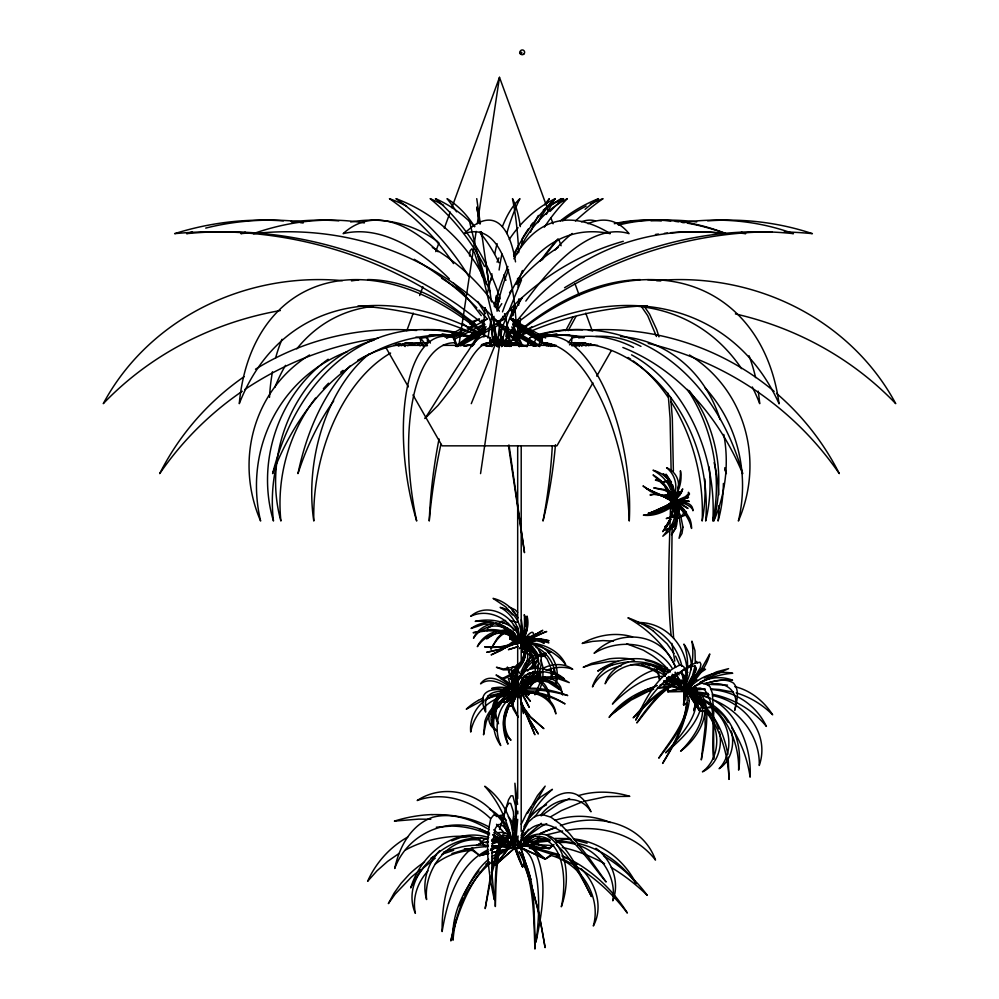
<?xml version="1.0" encoding="UTF-8"?>
<svg xmlns="http://www.w3.org/2000/svg" width="999" height="999" viewBox="0 0 999 999"><rect width="100%" height="100%" fill="white"/><g stroke="black" fill="none" stroke-linecap="round" stroke-linejoin="round"><path stroke-width="1.5" d="M684.228 691.433L683.616 704.869L687.1 702.647C686.375 724.7 674.063 745.092 662.599 763.436C673.351 744.992 684.39 725.237 686.438 703.658L683.616 704.869L684.228 691.433L694.742 676.048M517.769 813.823L517.782 811.088M508.928 633.453L508.953 630.544C499.138 617.782 478.933 624.837 473.489 638.236C480.606 626.922 498.002 621.066 508.541 631.193L508.791 633.678M514.597 682.13L515.584 673.826L517.844 668.531M534.777 667.245L533.716 658.965L531.518 655.269M553.946 667.644L553.871 671.428L550.924 678.671M540.596 672.714L539.66 683.678L534.915 694.78L539.635 690.009L542.844 680.232M685.539 511.675L689.884 519.08A26.461 25.799 13.2 0 1 691.558 528.434C689.372 518.381 682.829 509.59 674.325 503.933L674.337 503.209L677.247 504.67L684.103 510.052M670.679 498.264C669.867 544.005 666.533 589.972 671.128 635.614M672.165 525.299L671.178 600.861L673.651 638.386M697.027 692.844L697.09 690.309M491.321 872.489C495.005 860.127 496.078 845.941 504.283 835.564L506.456 835.951L507.679 843.93L515.921 835.988L515.484 805.881L512.874 795.853L510.926 795.816L508.578 799.687L499.512 829.432L506.98 806.031L508.991 803.221L510.726 803.458L513.374 811.75L515.147 837.299L507.679 843.93L506.293 837.736L504.083 838.611L499.812 846.328M524.812 643.393L524.837 642.594C547.664 643.169 543.618 673.563 531.381 685.052C540.372 672.639 543.718 647.302 524.313 643.256L521.853 651.573L524.063 652.797C524.3 658.978 519.68 664.098 514.473 666.808M517.694 819.292L515.584 844.867L507.679 843.93L515.184 844.754L516.52 812.287L514.897 783.228L517.594 804.445M492.095 846.453L491.795 871.902L494.318 899.624C488.548 873.251 484.465 845.229 490.784 818.606L493.818 814.872L497.752 816.171L502.497 821.815L513.798 841.87L504.745 827.522L500.974 824.387L497.777 824.662L495.217 828.633L492.095 846.453A121.728 117.907 -34.6 0 1 497.964 846.565A99.9 96.766 -34.6 0 0 492.057 845.703M525.274 626.473L524.238 614.66C528.671 622.702 528.146 633.416 522.102 640.521M520.954 637.824C521.728 628.383 518.219 618.393 510.801 612.287A42.682 31.956 -61.9 0 0 500.137 607.38C511.438 613.286 518.643 625.449 519.805 637.986M672.964 497.44L673.001 492.569M551.111 676.136L551.248 673.326M553.97 844.505L549.325 848.551L517.295 845.216L518.081 835.976M672.814 496.553L673.001 492.969M681.73 681.493L686.238 682.492C692.057 652.459 669.055 621.803 637.649 622.514C659.427 626.997 677.135 644.58 681.905 666.283M672.14 514.073L672.302 511.6M521.016 637.325L521.103 630.094M687.312 688.798L687.412 687.399L683.616 704.869L686.912 689.135L692.245 685.351M521.366 637.587L521.241 628.284M516.62 679.283L517.195 673.963A38.437 35.489 -39.6 0 1 517.707 671.303M489.885 342.757L490.284 337.937A135.477 32.68 -81.7 0 0 468.119 351.173C452.609 372.927 439.66 396.266 424.925 418.519L438.024 405.419A2189.071 527.971 -81.7 0 0 455.032 383.641L468.481 362.787A149.7 36.101 -81.7 0 1 489.885 342.757L490.684 345.617M691.146 669.717C692.082 660.651 689.173 651.46 683.94 644.093C687.986 655.094 688.711 667.307 685.801 678.671M515.122 844.842L515.409 841.82M542.957 678.933L542.857 666.845L540.996 660.114M569.48 344.855L571.528 342.757L571.99 337.937A135.477 107.954 76.5 0 1 633.516 347.377M510.214 635.389L509.852 638.973L519.43 642.607L524.325 630.681L524.587 618.506C528.608 626.535 525.674 636.351 519.942 642.757L509.852 638.973L510.214 635.389C505.906 630.769 498.863 630.544 493.206 632.442A21.104 15.385 -40.6 0 0 477.335 646.653A23.327 17.008 -40.6 0 1 509.815 636.026M469.53 256.006L470.067 250.824L471.803 248.838L474.45 252.66L482.28 276.673M526.798 624.225L527.022 616.083C529.47 624.412 526.835 633.528 521.878 640.421M695.329 663.373L694.954 650.574L691.932 641.133C694.467 656.867 691.558 673.326 684.327 687.487M702.334 700.586C699.824 722.689 681.593 739.11 665.596 752.809C675.449 742.057 713.461 701.822 685.764 692.12L692.532 691.783L696.39 692.757M521.865 636.625L521.865 629.532M668.119 687.911L667.707 691.558L683.328 691.433L687.624 685.476M684.939 687.524L686.625 686.763M496.578 862.012L499.325 843.631L503.296 833.853L505.681 833.004L508.279 834.889L511.038 839.235L508.528 836.3L506.168 835.576M671.927 503.771L672.127 502.31L672.439 505.556M674.45 501.461L685.326 496.765L688.348 493.968L688.436 492.27L689.497 493.981C686.812 499.213 679.532 499.762 674.45 501.461L671.353 493.931L672.339 492.045C672.752 487.275 668.381 479.17 662.849 482.629C668.181 476.96 674.175 486.588 672.627 491.858L671.353 493.931L672.389 500.736L676.585 497.027A24.313 16.646 -60.3 0 0 679.919 493.231M480.556 473.613L501.823 329.633M677.01 515.896L676.985 508.079L675.037 504.32L673.688 502.909L672.077 502.922L673.064 510.851C678.121 513.161 677.522 520.729 674.924 524.912A13.087 12.025 47.6 0 1 663.673 529.745A14.461 13.287 47.6 0 0 674.949 512.287M458.891 345.342L476.161 231.356M477.322 223.664L499.5 77.335L548.251 210.602M671.902 505.631L672.364 502.622M671.827 506.181L672.439 502.235L674.737 501.973M672.439 502.235L674.45 502.897M674.337 503.209L673.064 510.851L675.411 512.275M514.373 818.98L513.773 830.107M521.728 637.762L522.677 628.995L521.341 619.742M523.763 641.283L521.49 642.382L521.253 643.718L523.763 641.283L530.432 637.837A39.211 2.148 -33.2 0 1 542.744 630.319A24.638 1.349 -33.2 0 0 530.881 637.412L521.49 642.345L522.215 642.931L524.175 641.945M673.826 497.927L674.175 490.521L672.752 485.039M686.35 693.806C684.253 697.177 689.66 692.357 687.237 691.495L689.035 689.797M505.207 717.632L509.003 704.819L513.474 697.739C501.348 709.602 500.874 729.52 507.967 744.143L505.631 735.751L504.67 726.773M548.026 836.325C569.655 850.649 569.343 884.402 561.313 906.78C566.146 886.45 566.208 841.358 538.773 838.124L534.665 844.505L517.382 845.254L518.094 841.545M695.841 701.635L693.793 710.739L695.903 702.996M527.722 345.617L529.645 337.937A135.477 35.165 -81.6 0 1 542.007 338.761M672.015 513.748L672.814 505.669L673.064 511.088L671.865 516.695M695.067 665.946L692.382 675.948L684.777 689.073M490.384 876.847L485.177 908.615L491.845 873.438L499.188 847.751M524.9 629.358L522.327 637.462M509.777 693.656L514.847 693.006L511.85 705.581L509.265 706.168C503.608 716.483 502.897 730.956 510.988 740.209C500.836 732.13 502.085 715.684 508.878 705.806L511.85 705.581L516.92 694.48L513.861 692.02M533.591 671.378L531.73 677.459M675.287 507.055L673.688 502.909L681.942 504.982L688.011 508.466L680.669 503.209L672.052 502.522L673.064 510.851L674.325 503.933M537.1 661.026L535.302 665.159M455.294 919.642L450.849 940.933L453.558 930.007M495.404 700.361C493.081 708.116 494.318 716.845 498.501 723.751C494.667 714.635 492.869 697.964 504.857 694.48L507.954 696.128C528.159 694.605 502.335 677.347 496.041 675.024L506.868 682.991L515.909 692.969M517.295 845.216L518.868 845.366L519.767 841.707M519.268 841.533L518.194 845.191L534.665 844.505L539.223 836.35M523.076 837.162L519.18 848.064L517.844 846.016L545.204 859.115L551.436 855.544C580.394 863.511 601.835 896.378 593.331 925.986C603.646 907.092 595.904 883.091 581.218 868.805M695.991 668.431L693.955 674.3L688.436 684.303M453.971 928.658C461.176 904.457 471.316 879.982 489.423 861.85M526.923 346.753L529.645 337.937M521.553 835.576C527.385 817.744 538.361 801.697 552.422 789.322L540.659 797.002L533.578 803.995M500.674 340.921L521.665 346.166M683.753 685.489L684.864 682.105M521.003 838.011L523.351 830.881L528.533 821.877L534.989 816.208L542.544 814.572L550.973 817.232L560.064 823.888L569.542 833.653L588.636 857.354L606.131 881.967C587.225 860.564 546.94 792.432 519.592 842.294M524.837 642.594L521.853 651.573L524.737 652.722C526.136 659.427 520.991 665.471 515.334 668.331M521.216 835.414L532.255 808.541L545.167 786.138L537.524 795.566L527.484 813.436M514.298 840.072L515.084 849.138L522.589 866.882L523.813 863.223L527.959 873.026M532.03 668.718L533.041 662.774L532.38 658.99M673.688 502.909L671.703 508.691L673.526 503.608M676.935 495.829L677.409 493.344C679.495 496.853 674.962 500.524 672.002 501.123M406.818 330.694L413.249 313.124M419.68 295.542L422.889 286.763M435.751 251.611L438.961 242.819M444.318 228.184L450.212 212.075M451.823 207.68L499.5 77.335M498.002 324.188L498.951 321.616L492.557 319.006A282.817 221.254 67.8 0 1 494.018 316.383M502.497 311.888L505.032 304.945A406.056 173.014 74.9 0 1 610.252 233.654A282.817 120.504 74.9 0 0 513.886 258.803M533.029 346.166L536.088 337.937M521.228 841.17L519.143 846.752L545.204 859.115L551.923 853.995L559.552 855.594M504.358 699.937L508.953 696.241L514.435 694.105L514.847 693.006M538.274 346.166L541.47 337.937A135.477 58.804 81 0 1 603.646 386.963A135.477 58.804 81 0 1 629.27 521.016A149.7 64.972 81 0 0 541.62 342.757L541.47 337.937M494.48 715.521L491.146 724.774C493.931 713.711 497.465 700.886 507.779 694.53M521.028 671.803L524.937 663.673L528.046 659.877M459.665 905.768L462.799 897.726M471.278 403.658L521.503 279.97M682.854 687.649L681.93 689.897L663.836 681.817L683.104 690.321L685.938 686.138M521.216 824.237L526.735 813.049L530.781 807.217M533.878 345.617L535.089 342.757M674.575 496.59L672.09 501.985L674.587 506.006L676.723 506.443C680.819 512.587 671.153 517.332 666.246 518.543C671.378 517.519 678.845 514.91 679.07 508.753L677.172 506.331L674.587 506.006L672.202 502.21L673.863 501.873A18.894 6.818 -7.1 0 1 679.045 501.111M670.341 518.643L666.745 525.486L664.785 526.673L666.808 526.373L670.779 519.168M519.305 685.376C525.399 665.509 550.649 670.529 564.298 678.883C549.787 666.146 516.808 660.289 517.532 688.536L518.219 688.036M673.264 525.561L671.89 528.671L672.976 526.498M672.24 502.197L673.314 499.213L675.599 497.514L674.837 496.191L670.217 495.167L660.851 495.654L668.581 494.78L674.874 495.329L676.435 497.352L673.676 500.237L676.673 497.052L676.398 495.804L672.689 495.417L666.033 496.753L672.015 495.829L675.399 496.316L675.511 498.239L673.314 499.213L674.487 501.198M520.791 683.104L524.75 675.274M522.652 673.076L524.175 669.73M512.712 689.26L517.17 693.88L511.85 705.581L514.435 694.105M670.179 519.08L662.762 531.668L666.795 526.723L670.816 519.43M565.696 330.657L572.852 317.232M568.181 330.694L575.973 316.471M521.89 661.95L524.637 651.66L523.189 645.529C528.783 654.058 522.839 664.884 516.458 671.191A23.052 15.884 -48.6 0 1 505.119 678.209L501.273 679.045L512.3 673.538L521.266 663.261M516.895 694.455L513.698 690.696M463.923 895.129C469.967 881.93 477.322 868.693 488.648 859.302M696.503 674.35L693.269 680.182M532.817 678.271C537.512 669.318 535.489 657.817 529.183 650.149M658.528 672.115L659.652 679.957L657.941 673.314L658.528 672.115L654.308 668.806M495.891 699.4L498.888 695.341L501.448 694.13L504.458 693.843L507.954 696.128L516.296 692.794M503.334 838.486C495.242 860.002 496.241 883.853 495.329 906.53L495.092 895.504A56.231 8.816 -89 0 1 496.628 862.212M675.636 495.966L676.585 494.105A27.323 17.095 -64.5 0 0 680.419 470.741A39.223 24.55 -64.5 0 1 677.846 488.012M671.653 524.762C675.386 518.331 675.973 510.189 672.777 503.421L676.123 509.303L677.11 516.133M539.585 346.69L541.62 342.757M506.118 689.11L508.154 687.712M524.812 645.391L521.715 650.087M680.918 491.833A24.313 16.646 -60.3 0 0 682.704 488.886A15.272 10.465 -60.3 0 1 677.047 497.852L672.464 501.073L671.353 493.931L673.738 499.475L675.162 496.903M513.636 816.133C510.239 833.104 514.697 851.697 522.589 866.882L523.976 864.635C534.44 891.245 540.596 919.455 545.092 947.639L538.948 912.749L528.459 874.362M592.919 382.867L556.93 445.841L442.07 445.841L412.974 394.917M596.753 376.161L611.301 350.699M523.951 826.56L525.486 823.9M525.786 644.655L522.04 649.899M668.056 687.674L651.136 700.424L633.179 717.806C645.716 703.408 660.214 688.948 678.159 681.793L680.469 682.429L678.471 687.412L688.636 685.426L695.828 670.716L696.066 667.669L694.929 666.008C684.527 666.683 676.748 675.898 668.131 680.968C678.471 674.762 687.524 663.711 699.912 662.225L700.936 664.21L700.162 667.894L689.872 684.889L678.471 687.412L679.632 683.403L676.86 683.453L669.268 686.987M673.039 526.698L675.074 523.289M530.656 679.595L525.087 685.714L530.157 682.255L532.255 679.432M501.523 346.653L517.719 320.317M672.864 502.047L671.877 503.009M514.173 834.477L514.797 833.491L517.395 837.861M470.816 346.653L485.002 324.275M671.116 525.824L662.824 536.226L669.68 530.719M502.435 345.791L516.358 324.188L514.647 304.945A406.056 96.154 -76 0 0 464.285 233.654A282.817 66.97 -76 0 1 515.521 261.863M574.762 345.642L576.473 343.069M498.601 707.342L500.949 703.833M532.917 672.04L528.596 676.41L521.466 678.059M684.19 692.132L686.725 688.423M538.311 673.763L536.9 675.811L538.886 673.888M517.919 840.321L517.682 840.846A1.611 0.974 0 0 0 518.194 841.558L519.443 841.832A1.873 1.136 0 0 0 520.691 841.508L521.203 840.758A1.611 0.974 0 0 0 520.966 840.259M579.108 346.403L581.693 342.769M472.065 346.241L486.101 326.636M487.912 696.028L503.184 692.594L513.136 692.844L506.406 702.285L502.047 701.648L495.891 705.369M677.647 501.023L676.96 500.312L673.388 501.298M528.496 829.245L521.715 838.211L534.665 844.505L522.639 837.736M500.574 703.046C490.709 714.959 491.87 733.378 500.736 745.541C493.181 728.246 497.077 703.483 515.584 694.942L510.339 696.128L502.447 701.073M525.824 668.256L536.176 657.954M514.772 321.616L512.799 324.188L546.665 345.941M568.269 342.769L571.99 337.937M527.509 671.053L537.849 659.79M511.201 844.779L495.616 864.809L491.733 862C468.743 880.881 455.169 910.763 453.022 940.184C451.211 914.822 463.411 890.246 478.971 870.941M522.614 835.913L525.499 832.254M521.965 686.126L525.536 681.605M675.973 497.477L672.926 500.474L677.272 494.867A23.826 17.395 37 0 0 678.321 491.071C679.308 495.117 676.273 501.323 672.052 500.936M510.864 845.803L495.616 864.809L491.72 860.576M689.884 684.827L684.165 691.37L667.707 691.558L667.482 687.637L657.379 688.136M526.648 665.621C530.931 659.215 538.336 654.957 546.141 655.431C540.247 653.92 533.503 654.832 528.971 659.153M534.877 817.007C549.8 794.33 576.423 778.633 590.983 811.787C578.746 791.37 552.26 799.138 540.447 815.534M704.819 688.985L693.294 689.822L703.995 708.016L687.025 690.871C697.277 676.997 715.821 669.817 732.729 673.276C716.295 674.362 700.187 680.856 687.799 691.77L703.995 708.016L693.88 689.36M572.09 345.929L574.924 342.507M521.203 687.15L522.552 685.564A63.262 38.187 49.2 0 1 527.11 681.53M576.735 346.129L579.607 342.757M520.954 688.723L530.094 679.982M694.842 678.009L696.353 676.298M494.755 706.218L490.097 712.587L489.035 716.096A21.104 16.384 -14.5 0 0 497.052 730.793A23.327 18.107 -14.5 0 1 502.572 702.035M671.278 503.346L666.608 506.893L655.856 511.451M581.718 346.129L584.777 342.757M585.901 345.929L587.999 343.644M516.133 321.616L517.732 319.88M525.124 642.17L521.778 644.642M552.447 845.191L549.325 848.551L518.831 845.479M513.623 690.134L507.954 696.128L513.474 690.871C504.22 685.114 491.108 676.061 480.569 683.84C489.173 671.216 505.394 683.004 513.623 690.134L512.962 690.534M439.697 850.611C427.51 863.273 421.703 882.404 426.585 899.537C423.514 870.316 447.627 836.7 478.983 839.947L485.077 846.365L488.074 846.228L485.077 846.365L478.783 838.149L469.717 836.563L460.576 837.499L451.773 840.871M686.051 689.934C695.666 679.445 706.48 668.194 709.777 653.958L700.199 671.103L685.701 689.76L678.471 687.412L685.751 689.697M508.141 693.806L512.375 693.631L513.136 692.844M527.647 679.47L537.674 671.328M657.779 696.328C664.785 690.184 671.503 680.606 681.568 680.157L683.566 681.83L684.465 685.139L683.079 682.804L680.769 681.905C661.375 688.398 649.362 707.767 636.838 722.926L641.321 716.271A42.782 9.628 -50.6 0 1 657.779 696.415M498.676 324.188L500.412 322.465M511.875 311.188L515.059 308.067M574.837 345.904L578.121 342.757M678.958 500.511A18.194 4.258 -12.4 0 1 673.788 501.623L672.19 502.847M524.388 837.811L521.653 837.137L549.325 848.551L523.214 838.885L541.296 823.263M527.472 640.034L530.656 638.798A63.262 2.073 -27.8 0 1 546.628 631.705A44.068 1.449 -27.8 0 0 532.267 637.899L524.063 641.258L522.215 642.931L521.49 642.345M670.991 505.294C663.373 511.588 653.121 514.423 643.393 515.172C653.034 516.458 663.099 512.587 671.041 507.317M698.513 674.088L705.494 669.318L703.084 668.855L699.387 671.191M703.945 699.887C709.165 719.043 695.791 740.047 680.631 751.186C693.543 738.361 709.065 716.395 699.799 698.139L695.079 699.799L687.075 690.933L690.721 687.649M588.661 345.704L590.846 343.731M502.809 632.529L497.277 638.199L490.859 649.15C495.142 641.595 504.657 626.598 514.497 634.353L513.961 637.537L517.47 640.459M515.084 849.05L514.697 848.163L513.636 848.95L495.616 864.809L514.572 848.163C515.247 837.674 516.383 824.862 508.291 816.782M483.816 701.473C474.6 708.566 469.555 720.504 470.704 732.08C472.989 719.093 481.293 707.517 492.607 700.836A49.051 47.59 28.6 0 1 496.391 698.838M529.782 672.589L524.175 676.298M690.796 683.541L696.028 679.919L697.714 680.307M472.527 847.676C448.251 867.569 441.783 901.647 442.12 931.555C447.252 900.873 457.804 864.385 488.012 849.812M478.146 844.892L484.815 839.16M496.303 704.258L498.114 702.697A40.959 37.413 -1.3 0 1 511.051 696.041A49.913 45.579 -1.3 0 0 499.188 703.621A49.513 44.655 -4.2 0 0 493.756 709.065M541.358 815.796L558.379 803.845L569.58 798.501M672.702 501.885L677.185 501.036M532.929 836.737L523.813 841.72L545.204 859.115L522.827 839.547L540.634 826.81A107.467 90.921 83.1 0 1 546.753 823.638M524.612 641.008L522.215 642.931L524.537 641.745M509.765 346.491L518.119 340.01A158.154 38.149 -81.7 0 0 520.529 318.556M670.953 502.747L653.796 514.223L656.418 512.337M671.128 502.622L667.744 505.681L657.305 511.738M521.116 689.647L525.736 686.126L526.423 682.517C537.787 674.113 549.462 689.872 549.4 700.699C551.673 688.885 537.549 670.304 526.248 681.793L525.736 686.126L520.229 690.309M510.964 345.779L516.933 341.233A251.648 60.689 -81.7 0 0 518.219 321.216M455.656 346.278L475.549 331.231M478.034 329.345L484.253 324.65M492.482 858.878L505.294 850.898L498.538 852.871M631.118 698.326L610.514 715.309L631.031 700.112L651.423 689.772M686.862 693.493L694.417 688.498M534.964 680.381L531.381 682.941L530.232 687.1L520.904 690.958M531.193 679.058L540.909 672.764M456.993 346.178L484.49 326.823M399.213 853.333L387.612 861.388L377.035 870.753L367.632 881.305C375.861 862.699 390.022 847.015 407.754 837.037M670.966 503.021L667.707 505.232L672.677 501.873M670.042 504.433L661.263 509.078L648.089 513.374L649.437 513.211A14.298 1.948 -22 0 0 655.893 511.413M492.732 634.253L486.538 638.823L496.128 633.104M691.695 689.984L687.774 692.494L699.687 711.051L704.083 711.375M525.037 643.044L520.954 645.391M541.933 656.668L546.291 653.908M634.69 696.066L645.329 690.059L657.354 685.576M435.314 858.091L423.701 867.744A51.486 44.755 -16.6 0 0 415.384 913.348A56.893 49.451 -16.6 0 1 427.972 870.866M491.258 625.674L487.387 628.059L492.12 625.811M485.876 864.185L488.211 862.736M484.977 700.461L490.222 697.302A37.512 36.401 28.6 0 1 514.385 694.293A49.051 47.59 28.6 0 0 497.689 698.251M535.127 835.901L522.44 843.568L539.572 837.05M503.771 631.942L508.528 630.007M458.741 345.866L504.345 319.006A282.817 235.876 -64.8 0 0 502.722 316.383M486.051 842.881L488.386 841.52M704.208 678.084L716.483 671.89L728.571 668.643L707.717 677.984L687.449 691.345L695.079 699.799L700.836 697.277M551.161 816.495L561.513 810.539L581.992 801.96M455.457 346.116L485.264 329.071M534.39 680.269L522.44 688.773L530.419 683.528L536.888 680.644M491.883 856.605L497.215 853.621M453.396 337.999L487.325 319.006A282.817 266.608 45.2 0 0 478.996 310.027M520.754 642.532L535.427 634.215L521.016 642.444L515.197 644.068L516.208 643.344L498.951 647.127L484.652 646.89C495.492 648.139 506.593 647.14 516.795 643.131L515.197 644.068L521.016 642.444M460.576 345.816L500.324 324.188L480.769 304.945A406.056 338.661 -64.8 0 0 253.346 233.654A282.817 235.876 -64.8 0 1 364.36 222.914M673.451 499.962L671.59 500.949L672.464 501.073M445.092 337.287L449.225 335.102M451.985 333.629L461.625 328.509M469.88 324.126L479.52 319.006L472.165 321.616M405.444 850.037C419.83 842.02 436.126 837.911 452.472 836.513A119.63 118.519 76 0 1 466.558 836.45M456.805 346.353L485.252 331.331M668.556 504.845L670.541 503.808M487.749 851.41L479.657 855.581L472.402 850.386L472.04 848.788L464.36 848.813M490.434 850.012L507.967 840.946L493.718 829.832M453.708 339.598L483.803 324.188L457.867 304.945A406.056 382.779 45.2 0 0 186.601 233.654A282.817 266.608 45.2 0 1 192.42 231.793M548.588 652.734L550.886 651.56L548.301 652.31M478.359 700.399L483.029 698.039M542.557 668.568C551.798 663.548 563.985 662.749 572.752 669.243C564.123 666.133 554.545 667.007 546.128 670.341M446.59 338.311L452.11 335.627M454.87 334.278L464.535 329.57M467.295 328.221L475.574 324.188L450 304.945A406.056 394.68 0 0 0 174.638 233.654A282.817 274.887 0 0 1 283.379 220.891M487.687 851.722L479.657 855.581L472.04 848.788M490.359 850.436L506.418 842.706L493.319 835.089M670.129 503.933L651.311 512.587L667.232 505.319M521.565 642.856L521.853 651.573L521.565 642.856L526.323 640.796M476.248 845.466L482.617 842.457L487.987 841.807M522.627 641.52L515.197 644.068L529.895 639.185L528.121 642.532L519.355 648.638L525.711 643.169L526.997 640.347L522.627 641.52L523.239 641.321M540.621 833.366L556.056 827.135M483.803 699.737L466.283 709.165A42.682 25.962 -21.8 0 1 478.334 700.374M539.71 833.765L542.42 832.579A154.308 130.544 83.1 0 1 555.069 827.971M700.174 682.192L703.571 680.719A45.729 40.21 -56.8 0 1 732.554 680.182A72.765 63.973 -56.8 0 0 709.003 682.654M540.784 655.194L545.716 653.046M526.523 640.496L521.765 642.832L527.385 653.895L530.806 655.406L531.855 657.792M518.231 692.02L517.619 692.282L516.421 689.934L514.897 684.827M520.417 691.133L530.232 687.1L531.605 683.628L537.774 680.856M530.944 667.632L533.404 666.633M513.261 667.282L503.346 668.943L496.453 667.27L503.334 669.879L511.326 669.755M497.714 321.616L504.345 319.006M441.958 854.257L453.683 850.274M526.535 640.771L521.765 642.844L524.5 642.594M487.849 845.279L485.077 846.365L488.012 845.341M492.02 843.643L500.362 840.384M503.134 839.31L510.089 836.588L503.933 826.173M517.232 646.828L508.404 649.65L518.169 646.628M486.176 698.838L498.289 695.242M480.344 321.616L487.325 319.006M498.988 631.006L507.305 629.358M628.471 662.087C617.882 665.147 608.216 672.901 605.157 683.791C616.033 663.848 646.003 657.192 663.998 671.316L664.722 675.199M490.809 848.8L502.285 846.877L511.151 848.114L501.61 843.243M505.169 841.932L507.967 840.946M492.42 843.805L508.566 838.211L507.617 837.025L510.089 836.588M560.377 825.686C594.929 812.686 641.957 821.827 655.506 860.077C634.752 833.066 598.039 824.125 565.659 830.594M520.629 687.836L525.736 686.126L520.267 687.737M578.359 795.641C595.042 790.546 613.161 791.283 629.782 796.34L606.331 796.615L583.379 801.46M482.417 344.755L497.227 340.01M482.542 344.967L494.418 341.233A251.648 158.479 -79.5 0 0 494.13 336.563M521.64 643.281C528.771 641.071 537.462 638.898 544.105 643.506C541.408 639.235 535.814 638.723 531.268 639.485M546.303 834.939L562.624 831.006M499.138 621.99L505.594 620.479M524.5 642.519L521.765 642.844L528.284 650.873L532.629 651.161M703.82 683.978C713.249 681.368 724.5 677.31 733.516 683.091C740.172 690.659 736.6 701.585 734.74 710.314C740.471 691.433 724.887 679.233 707.267 685.214M451.91 853.533L463.161 850.149A121.728 117.907 -34.6 0 1 486.301 846.64M672.951 501.623L675.349 501.011M538.873 678.358L541.183 677.697M693.493 688.548L696.103 687.836M653.696 689.123C636.688 694.268 620.879 704.07 609.09 717.419C619.942 702.285 636.925 691.995 654.67 686.975M678.92 500.462L688.536 497.365L680.881 500.349L672.09 501.985L673.9 501.623M653.908 670.079C636.463 675.699 623.126 689.735 612.437 704.083C626.361 690.671 643.169 676.473 663.523 676.286M656.443 669.417L658.978 668.756M682.255 687.874L667.707 691.558L683.503 687.861M450.462 849.699L462.162 846.777A99.9 96.766 -34.6 0 1 486.088 845.204M522.827 641.37L523.976 641.083M488.261 346.178L513.761 340.01A158.154 134.353 -74.5 0 0 513.386 318.556M488.836 346.266L510.064 341.233A251.648 213.774 -74.5 0 0 504.532 313.661M488.673 853.433L479.657 855.581L488.648 853.471M486.051 346.291L512.924 340.01M518.269 697.352L515.984 693.606L513.249 694.817L512.037 698.089L513.299 706.318L518.194 717.195L513.224 709.04L509.74 698.626M488.012 346.066L509.103 341.233A251.648 221.79 -72.7 0 0 506.993 329.882M521.316 691.433L524.363 690.746A49.051 14.086 16 0 1 567.719 695.541A37.512 10.777 16 0 0 539.772 688.686M529.158 639.972L540.546 638.811L548.801 640.634M484.49 343.644L501.048 340.01A158.154 151.86 59.7 0 0 498.701 321.603M507.392 687.961L503.771 689.173L500.374 691.982L503.733 690.421L508.891 690.059M481.868 344.493L497.002 341.233L497.539 345.617M529.133 639.66C535.789 637.861 543.206 638.811 548.901 642.794L540.584 640.933M464.048 346.066L474.612 343.843M489.71 340.647L492.732 340.01L506.78 346.391M524.338 640.734L526.723 641.008M517.382 845.254L518.219 845.079M464.273 346.253L473.364 344.368M657.754 687.737L669.218 686.138L678.583 688.161C673.438 683.978 666.395 683.578 660.152 684.952M664.397 668.706L667.307 668.169M529.632 641.271L535.002 640.459M631.443 661.301L634.527 660.764M705.294 707.791L711.738 706.668M500.861 631.43L507.554 630.819L513.311 632.529M672.152 501.848L673.813 501.56M502.809 814.997L499.6 815.534L506.343 820.204M521.49 688.448L530.232 687.1L520.442 688.249M543.493 677.035L555.869 676.723M496.453 839.035L501.373 838.96M529.632 641.37L535.027 640.784M543.593 678.671L557.117 678.321L569.28 682.617L561.7 678.234L557.38 676.935M547.589 839.447L531.768 842.919L550.024 840.958M556.605 840.721L566.933 839.297L571.353 839.647M520.741 54.146C524.7 51.399 516.67 51.698 520.854 54.233M539.06 680.431C549.225 677.834 560.714 684.502 562.674 694.992L560.651 687.05A17.383 17.158 0.2 0 0 551.598 678.958L543.244 677.772M677.21 500.761L684.527 500.449L689.26 501.348L679.045 501.173M526.423 844.33L522.377 844.742L516.471 848.451L521.228 848.251C533.216 853.146 534.565 868.431 536.962 879.482C539.735 900.274 538.886 921.415 535.951 942.144C542.232 911.488 549.275 875.311 532.517 846.902L528.958 844.867M498.076 832.654L501.923 832.329L505.257 833.466M534.765 679.183C528.696 679.233 523.151 682.879 519.917 687.886C527.547 670.591 550.337 678.109 559.69 689.697L548.326 682.255L537.4 679.208M436.301 827.234L451.386 826.086A91.508 90.659 76 0 1 489.535 834.939M529.72 668.393L532.055 668.219M487.062 630.781L473.139 632.704L487.475 629.745A40.722 27.647 -20.7 0 1 504.982 631.78L508.641 633.329A40.959 27.273 -18.6 0 1 516.982 640.134A49.913 33.229 -18.6 0 0 507.779 634.303A49.513 33.666 -20.8 0 0 501.423 632.255M705.356 707.929L710.776 707.592C730.281 720.416 735.464 751.36 719.13 768.693C731.206 760.751 734.914 744.517 731.368 731.106M718.88 728.933L715.983 721.965L711.825 715.796L706.568 710.739L699.687 711.051L693.468 689.672L705.182 689.26M513.523 845.042L492.557 846.016L513.523 845.042C514.398 822.364 503.546 799.212 484.765 786.25C499.388 802.659 508.953 823.438 512.15 845.166M487.649 838.873C453.983 833.191 423.913 858.828 410.764 887.924C420.229 855.581 453.583 826.248 488.736 837.537M502.872 623.214L508.454 623.526M512.375 693.631L513.024 693.606L506.406 702.285L502.047 701.648M674.512 501.785C681.031 501.473 693.144 501.723 692.906 510.764C692.831 504.932 671.266 497.202 674.587 506.006L674.65 502.172M516.008 840.271L518.081 841.757M554.82 838.436L570.504 838.598M710.926 684.477L727.497 685.089M515.109 835.988L515.921 835.988M556.281 842.494L565.958 842.432L575.412 844.143M393.818 345.342L427.472 345.342M442.794 345.342L473.451 345.342M481.106 345.342L556.206 345.342M571.528 345.342L597.539 345.342M683.366 691.37L684.165 691.37M432.043 814.647C451.585 814.135 471.553 817.519 488.886 826.897M430.794 819.28L418.731 819.118L394.418 821.103A104.108 75.087 -12.6 0 1 432.055 814.56M526.161 643.531L523.501 643.481L532.754 646.54M493.444 622.365C485.526 621.528 477.584 624 471.078 628.458L484.078 624.163L493.106 624.1M516.745 639.21L509.852 638.973L517.095 639.522M613.448 641.096L602.984 640.596L592.507 641.395L582.18 643.468C597.29 634.952 615.784 631.868 632.567 636.887M555.594 840.808L574.487 842.694M710.601 688.91L719.255 689.485L733.391 692.17M526.823 642.619C542.157 643.156 559.065 649.775 565.696 664.597C558.441 655.019 547.627 648.613 536.126 645.516M574.3 839.884L587.087 843.193M708.328 693.506L693.181 691.408L699.687 711.051L687.237 691.495M573.314 838.885C600.274 841.47 624.238 859.677 636.113 883.715C622.265 863.823 601.348 848.601 577.522 843.343M509.64 620.342L516.62 622.215M526.823 642.744C548.014 642.632 561.962 665.459 555.906 684.914C557.392 669.917 550.249 653.583 536.063 647.202M697.926 693.993L690.047 693.044L704.745 700.861M529.507 651.036L531.955 651.36L535.951 656.068M664.173 680.681L682.255 683.553M521.253 693.356L528.583 694.642L529.695 692.856C541.583 693.294 553.034 702.309 555.831 713.935C554.895 701.435 541.883 691.058 529.545 692.27L528.583 694.642L520.491 693.194M664.11 680.806L681.942 684.203L681.605 683.116M495.741 622.814L498.039 623.276M518.493 638.423L513.961 637.537L514.872 633.678L511.113 630.244M517.332 676.935L513.736 676.223L517.594 677.509M492.007 841.308L500.237 842.969M524.7 346.116L501.998 341.233A251.648 241.633 -59.7 0 1 515.209 304.97M709.078 694.829L690.833 692.257L698.126 694.28M526.548 346.291L497.952 340.01A158.154 151.86 -59.7 0 1 500.299 321.603M663.998 685.751L668.256 686.688M666.695 678.121L678.721 680.819M645.342 660.351L652.697 662.062L659.253 665.359L664.647 670.142L665.084 676.261M490.459 341.583L510.164 346.266M734.839 686.638C750.611 690.409 763.985 701.286 772.652 714.809C762.524 704.632 749.924 697.002 736.176 692.856M491.87 839.497L500.362 841.52L493.094 838.898M523.251 346.303L496.865 340.01L497.564 346.191M489.735 341.096L510.739 346.178M509.215 687.986L511.001 688.423M490.621 341.983L507.005 346.116M518.106 638.586L513.961 637.537L518.081 640.946M490.147 341.558L508.166 346.178M666.683 678.171L677.085 680.893M524.1 346.054L506.143 341.233A251.648 187.462 77.8 0 1 507.842 327.322M502.684 336.938A158.154 117.807 77.8 0 0 502.859 340.01L525.399 346.178M670.554 499.413L660.189 495.267L653.958 494.38L650.212 495.242L650.249 494.617L655.319 493.968L662.662 495.429L670.666 500.449M689.085 684.665L689.872 684.889M505.531 341.233L523.289 346.291M503.908 340.447L523.189 346.029M671.091 499.7L666.72 498.376L671.153 500.686M626.623 643.743L643.381 650.187L652.409 655.619A91.034 87.575 85.3 0 1 670.317 671.89M702.06 695.254L706.181 696.515A69.63 50.112 77.6 0 1 710.389 698.326M508.916 606.905L515.072 609.752L517.657 612.399M518.518 638.011L508.928 634.914L518.369 641.458M559.527 854.707L539.21 849.025L529.345 848.151L539.185 850.186L551.935 854.37M497.552 624.987L505.981 628.533L516.446 637.849L513.686 633.816L507.554 628.009M713.261 695.729C744.23 702.06 770.404 733.291 759.265 765.484C760.127 735.863 739.123 709.852 712.237 699.412M517.407 637.974L508.928 634.914L517.632 640.921M661.65 495.179L646.39 488.573L670.691 500.049L662.749 495.541M499.15 623.688L501.361 624.5M518.656 321.616L511.675 319.006L526.598 327.36M701.036 695.092L710.901 698.763M665.846 668.843L669.405 670.179M577.959 845.129C600.724 852.359 616.883 876.997 612.799 900.811C620.179 882.017 611.912 859.989 596.003 848.326M479.233 828.87L489.585 833.228M675.461 503.184L679.183 505.419L681.281 508.179L680.406 505.619L677.971 502.984M556.193 856.081L559.015 857.229M521.54 691.783L528.583 694.642L520.654 691.121M512.912 320.055L516.708 321.616L513.374 324.188L541.858 340.197M683.566 674.462L684.39 681.705L686.238 682.492M488.523 833.016C453.558 813.548 408.316 831.081 394.705 868.506C399.188 847.152 411.014 824.662 432.879 817.219C452.322 812.175 472.34 819.605 488.986 829.507M492.607 834.777L508.791 842.931L494.105 832.542M562.062 855.806L569.667 859.103M522.252 297.677A282.817 206.83 69.8 0 0 510.339 319.006L516.283 321.616M648.039 663.923L653.558 666.345A76.011 74.138 -38.3 0 1 666.121 674.55M562.35 856.48L569.954 859.852L576.985 864.772M505.794 346.166L494.73 341.233A251.648 109.216 81 0 1 494.667 330.394M509.278 687.961L510.601 688.548M550.099 840.084C542.232 835.176 532.055 834.852 524.113 839.784C558.678 815.783 579.632 873.663 591.495 896.578C581.98 878.109 572.14 859.078 556.63 844.867M700.536 698.051L696.565 696.228L701.373 699.113M562.699 859.04C588.224 871.403 610.252 890.496 627.347 913.036C613.786 891.295 594.717 872.726 572.165 860.489M646.103 664.085L649.762 665.921M669.405 677.434L674.587 680.057L678.995 684.115L682.592 689.547L680.594 682.929M524.775 329.083L515.197 324.188L541.133 304.945A406.056 382.779 -45.2 0 1 772.239 231.756M527.509 330.482L542.557 338.186M670.841 499.125L650.486 491.471L642.994 485.964L651.186 491.033L671.116 499.8M671.278 491.945L665.983 489.735L653.746 487.912L664.547 490.222L670.853 493.806M512.387 331.643L538.424 345.816M529.32 328.883L545.604 337.999M547.277 343.244L552.709 346.303M534.952 346.303L496.478 324.188L514.298 304.945A406.056 317.67 67.8 0 1 623.276 241.308M683.466 688.323L666.495 678.533L683.791 688.573M513.436 330.07L538.923 345.08M489.535 809.028C499.712 814.66 507.504 824.35 510.864 835.489M704.52 699.874L711.912 704.345M540.334 340.147L514.123 324.188L530.307 304.945A406.056 296.965 69.8 0 1 726.136 233.654A282.817 206.83 69.8 0 0 618.418 225.125M545.579 343.344L550.824 346.528M713.061 707.467L718.331 710.676L723.9 716.046L728.221 722.539M512.986 320.617L524.75 327.872M527.36 329.483L541.745 338.349M550.886 343.993L554.807 346.416M492.557 319.006L536.301 346.166M510.339 319.006L542.332 340.01M547.44 343.381L551.286 345.891M522.827 839.547L525.037 841.046M512.924 321.641L548.451 346.216M503.633 341.233L511.076 346.416M502.435 340.01L511.101 346.178M513.311 625.124L517.707 629.108M532.879 649.825L525.911 645.342L533.666 652.197M703.771 700.561C726.985 715.334 739.36 743.069 738.623 770.129C742.557 746.016 733.603 719.342 713.036 705.219M538.923 650.324L547.115 658.978L550.224 666.071M668.468 672.764C648.264 657.092 619.293 659.615 597.714 671.078C618.393 656.281 650.549 652.572 669.68 671.877M515.846 692.994L517.894 695.029M653.408 631.168L667.045 643.781L674.025 653.558M399.101 343.731L401.461 345.704M508.004 841.27L511.313 844.143M490.509 818.493C471.516 799.999 442.669 791.158 417.195 800.524C443.194 783.266 478.733 792.07 496.765 816.57M503.796 341.233L509.527 346.316M512.237 610.327L517.42 616.858M502.859 340.01L509.665 346.178M416.745 342.757L420.154 345.904M415.809 337.2A135.477 115.085 -74.5 0 1 420.304 337.937L420.879 342.757L424.163 345.904M501.336 327.397L520.179 345.629M703.371 705.044L694.205 697.552L703.383 707.005M533.841 650.749L535.739 652.584M525.799 646.828L528.334 649.325M687.025 690.871L687.861 691.708M672.152 675.624L677.734 681.268L672.614 674.687M403.047 344.43L405.157 346.591M498.351 322.302L521.765 346.428M496.528 824.275L504.945 833.74M696.315 661.338L697.677 662.886M537.862 654.183L533.691 649.437L528.783 646.066L523.501 644.03L532.23 650.761L535.664 655.469M420.03 342.507L422.977 345.929M672.102 668.044C655.506 642.02 619.33 637.861 594.093 653.284C618.656 627.834 662.624 632.117 675.499 667.232M670.616 497.002L668.106 494.006L668.418 492.157L664.51 485.826L659.74 481.368L655.444 480.119L656.942 479.27A10.777 3.459 50.4 0 1 661.338 481.518L667.732 489.597L668.668 492.032L668.106 494.006L670.729 498.626M681.63 673.501L685.002 679.27M420.304 337.937L426.91 345.929M522.052 643.256L528.284 650.873M706.268 707.854C718.069 720.729 724.912 737.299 727.796 754.382M670.841 497.427L668.106 494.006L670.878 498.863M705.544 711.488C721.016 727.796 720.903 757.816 702.434 771.84C717.145 765.184 722.889 746.94 719.43 731.98M515.684 688.761C514.11 681.755 509.727 674.1 512.237 666.92L513.673 666.595L515.721 667.757L520.104 673.363L514.335 669.118L512.425 671.353L513.411 680.769L517.02 692.344L508.541 671.64M513.973 630.369C505.107 616.408 486.088 608.728 470.679 616.321C488.161 600.736 516.021 616.283 518.543 637.699M518.106 694.293L517.207 693.855M481.268 315.659L473.002 304.945A406.056 163.674 75.1 0 0 453.683 283.216M512.549 614.897L505.844 606.98L493.056 598.376C503.733 600.811 513.049 608.154 517.944 617.931M705.931 710.139C720.816 729.969 728.121 754.794 729.033 779.395L728.171 757.23M520.791 691.795L516.883 686.613L514.522 685.039L515.384 689.647L515.309 686.238L521.291 692.869L529.283 707.404L527.272 703.221A23.052 4.008 64 0 0 520.766 691.708M644.505 306.743L649.537 314.073L656.718 329.682L658.978 336.85M641.158 306.131L647.677 315.622L656.468 336.513M534.49 653.134L535.851 655.157M686.613 670.666L687.861 672.539M675.324 672.901L679.844 680.494M518.319 697.589L515.309 692.844L515.771 693.643M422.927 337A135.477 85.315 -79.5 0 1 427.322 337.937L430.369 343.069M528.708 650.349L532.667 658.541L533.928 667.257M675.524 656.118L679.844 665.434M676.585 675.361L679.47 680.356M521.74 704.794L530.432 716.683L543.881 728.633L529.982 716.945L521.016 704.357M671.49 482.267L666.021 474.188L670.379 482.117M386.176 348.027L408.379 386.888M454.957 342.757A149.7 61.463 81.1 0 0 416.683 521.016A135.477 55.619 81.1 0 1 407.355 386.963A135.477 55.619 81.1 0 1 453.883 337.937L454.957 342.757L457.043 346.69M511.813 326.935L521.94 346.154M675.574 666.982C665.546 645.966 648.001 629.245 627.921 617.807A79.221 63.486 16.3 0 1 653.446 631.131M522.052 643.381L527.385 653.895L525.536 642.594L527.385 653.895M536.301 656.818L539.06 663.811M677.871 672.364L679.07 674.924M670.292 495.129L664.31 485.364L653.059 474.95C660.776 479.557 667.769 486.263 670.566 495.017M671.653 485.801C668.731 477.747 661.076 472.352 653.021 470.217C660.913 474.537 668.019 481.168 670.729 489.985M512.862 324.65L522.602 345.804M521.453 704.195L528.946 718.893L538.324 733.978L528.658 718.531L520.979 703.433M453.883 337.937L457.654 346.166M693.468 689.672L694.293 691.52M515.159 844.405L514.348 842.507L522.589 866.882M517.02 692.344L507.38 667.045L507.842 669.218M520.866 700.699L534.877 734.752L520.979 702.372M517.782 692.719L516.171 688.136M507.192 837.075L511.138 848.188L491.645 852.771L512.724 847.689L512.337 843.056M513.136 332.767L518.206 345.629M519.542 844.779L527.622 869.068M527.784 649.587L525.536 642.532L526.91 646.703M550.936 217.932L553.071 223.788M558.965 239.897L561.113 245.754M575.037 283.828L579.32 295.542M585.751 313.124L592.182 330.694M512.899 327.784L519.33 346.803M519.817 844.505L530.756 879.607L528.046 870.441M703.983 705.406C702.684 699.188 698.938 692.881 692.344 691.333C705.431 691.52 707.205 707.329 706.805 717.357C706.418 731.68 703.958 745.853 701.286 759.902L705.169 726.623L704.957 711.738M515.634 688.586L516.995 692.182M515.996 687.649L517.644 692.295L517.445 689.56M681.917 672.389L683.578 682.354M469.268 220.367L494.38 324.188L497.714 346.566M692.482 688.823L695.079 699.799L693.244 689.298M511.201 836.987L511.875 840.009M490.284 337.937L491.983 346.753M479.695 223.776L476.748 207.055L479.82 223.164M671.877 643.381L674.762 661.151M481.043 232.143L481.718 236.326M493.131 319.006L497.539 346.353M481.181 231.656L481.868 236.101M516.97 687.05L516.096 676.273L517.195 664.909L515.559 670.604L514.872 679.507M485.701 261.888L489.185 286.064M496.203 340.347L497.077 346.428M476.748 198.651L480.332 223.813M481.543 232.317L491.433 301.835M496.378 336.601L497.752 346.178M550.699 667.532L551.323 671.915M496.553 340.734L497.34 346.715M517.07 687.087L516.595 681.917M508.454 445.479L524.5 552.647L509.028 445.03M684.39 681.705L684.515 682.829M512.986 839.984L513.648 849.05M670.666 397.377L672.315 417.994L673.376 471.153M668.094 393.269L670.079 418.169L671.141 471.141M498.451 337.937L498.901 346.753M427.322 337.937L427.485 342.757A149.7 94.268 -79.5 0 0 407.48 345.666M517.307 686.6L517.257 684.665A39.211 22.253 43.2 0 1 517.42 680.918M499.125 342.757L499.2 345.617M521.203 445.741L521.203 660.339M521.203 692.407L521.203 831.468M517.682 445.766L517.682 622.327M517.682 626.985L517.682 634.565M517.682 637.587L517.682 798.576M369.255 353.871A135.477 85.315 -79.5 0 0 313.798 521.016A149.7 94.268 -79.5 0 1 390.609 353.047M474.575 226.611A158.154 99.6 -79.5 0 0 447.04 198.651A251.648 158.479 -79.5 0 1 456.58 211.838M496.965 296.154A158.154 99.6 -79.5 0 1 497.939 309.49M498.126 321.603A158.154 99.6 -79.5 0 1 498.076 324.65M475.799 249.738A251.648 158.479 -79.5 0 1 486.476 284.453M350.711 221.99A282.817 174.85 -72.6 0 1 437.924 241.77M449.375 278.871A406.056 163.674 75.1 0 0 343.119 233.654A282.817 113.998 75.1 0 1 438.099 251.773M477.709 301.511A282.817 113.998 75.1 0 1 485.114 313.486M709.14 467.008A135.477 107.954 76.5 0 1 705.656 521.016A149.7 119.293 76.5 0 0 571.528 342.757M655.494 234.465A406.056 317.67 67.8 0 1 658.478 234.053M664.472 233.329A406.056 317.67 67.8 0 1 667.482 233.017M670.504 232.73A406.056 317.67 67.8 0 1 725.699 233.654A282.817 221.254 67.8 0 0 687.599 223.202M497.04 311.201A282.817 221.254 67.8 0 1 501.798 303.634M509.54 292.695A282.817 221.254 67.8 0 1 511.413 290.247M516.258 284.29A282.817 221.254 67.8 0 1 558.404 247.315M617.17 223.701A282.817 221.254 67.8 0 1 670.816 220.941M675.374 221.403A282.817 221.254 67.8 0 1 678.433 221.79M681.48 222.203A282.817 221.254 67.8 0 1 684.54 222.677M484.003 336.938A158.154 126.024 76.5 0 1 485.077 307.992M487.437 293.231A158.154 126.024 76.5 0 1 491.845 276.199M497.052 262.138A158.154 126.024 76.5 0 1 498.951 257.904M509.253 239.448A158.154 126.024 76.5 0 1 518.056 227.71M519.942 225.524A158.154 126.024 76.5 0 1 555.357 198.651A251.648 200.537 76.5 0 0 513.598 254.608M488.036 338.124A251.648 200.537 76.5 0 1 492.057 315.172M494.18 306.206A251.648 200.537 76.5 0 1 507.904 266.496M269.505 397.365A240.809 141.92 62.2 0 1 272.477 371.79M275.624 357.917A240.809 141.92 62.2 0 1 282.043 339.285M351.473 280.894A240.809 141.92 62.2 0 1 358.666 279.982M367.595 279.583A240.809 141.92 62.2 0 1 484.777 333.878M274.812 387.462A314.81 185.539 62.2 0 1 285.527 365.359M296.84 348.838A314.81 185.539 62.2 0 1 373.189 306.318M478.858 331.318A314.81 185.539 62.2 0 1 484.365 334.403M350.249 365.784A262.887 165.422 79.2 0 0 297.977 473.613A320.329 201.573 79.2 0 1 333.716 400.911M423.876 329.857A262.887 165.422 79.2 0 1 469.542 336.251A320.329 201.573 79.2 0 0 452.709 334.927M398.426 346.029A320.329 201.573 79.2 0 1 406.893 342.607M419.855 338.649A320.329 201.573 79.2 0 1 449.675 334.915M342.42 280.644A240.809 223.114 0 0 0 103.272 403.658A314.81 291.683 0 0 1 280.344 310.539M462.3 323.351A240.809 223.114 0 0 1 479.108 336.001A314.81 291.683 0 0 0 357.942 305.994M244.081 376.685A262.887 260.065 0 0 0 159.703 473.613A320.329 316.895 0 0 1 242.27 391.233M255.482 369.218A262.887 260.065 0 0 1 416.546 330.482M442.132 333.828A262.887 260.065 0 0 1 454.033 336.251A320.329 316.895 0 0 0 429.245 334.94M244.83 389.51A320.329 316.895 0 0 1 378.209 338.249M406.543 206.069A158.154 156.581 0 0 0 389.435 198.651A251.648 249.138 0 0 1 453.546 263.586M490.959 321.603A158.154 156.581 0 0 1 492.732 340.01A158.154 68.644 81 0 1 491.146 321.603M491.383 279.87A158.154 68.644 81 0 1 491.92 273.813M494.805 253.771A158.154 68.644 81 0 1 497.065 243.594M502.41 226.611A158.154 68.644 81 0 1 519.93 198.651A251.648 109.216 81 0 0 506.768 233.541M482.092 320.08A251.648 249.138 0 0 1 485.327 329.882M291.021 221.553A282.817 274.887 0 0 1 294.068 221.865M300.15 222.602A282.817 274.887 0 0 1 303.172 223.014M495.342 307.692A251.648 109.216 81 0 1 496.128 295.929M499.1 270.017A251.648 109.216 81 0 1 501.898 253.958M496.778 309.752A282.817 120.504 74.9 0 1 508.628 269.742M689.447 354.982A135.477 130.082 -59.7 0 1 738.386 521.016A149.7 143.744 -59.7 0 0 704.894 387.6M784.178 231.893A406.056 382.779 -45.2 0 1 812.399 233.654A282.817 266.608 -45.2 0 0 707.692 220.891M562.674 220.804A158.154 151.86 -59.7 0 1 586.188 206.069M590.322 204.033A158.154 151.86 -59.7 0 1 603.046 198.651A251.648 241.633 -59.7 0 0 575.461 220.979M540.309 261.151A251.648 241.633 -59.7 0 1 557.842 239.036M620.504 336.526A135.477 120.554 -72 0 1 720.042 419.493M723.763 434.44A135.477 120.554 -72 0 1 713.798 521.016A149.7 133.204 -72 0 0 689.223 390.634M564.56 287.737A406.056 354.732 -61.1 0 1 793.456 233.654A282.817 247.065 -61.1 0 0 682.517 222.502M439.048 438.911A135.477 32.68 -81.7 0 0 429.245 521.016A149.7 36.101 -81.7 0 1 440.934 444.255M517.557 278.396A282.817 66.97 -76 0 1 518.181 287.325M518.618 299.425A282.817 66.97 -76 0 1 518.681 305.269M520.329 226.611A158.154 38.149 -81.7 0 0 512.475 198.651A251.648 60.689 -81.7 0 1 518.718 252.547M522.265 245.005A158.154 38.149 -81.7 0 0 521.84 239.448A158.154 110.714 78.6 0 1 528.296 229.046M519.343 277.585A251.648 60.689 -81.7 0 1 519.355 282.193M519.118 298.851A251.648 60.689 -81.7 0 1 518.981 303.246M510.776 310.664A251.648 187.462 77.8 0 1 511.413 307.692M518.031 283.042A251.648 187.462 77.8 0 1 522.402 270.554M544.393 227.148A251.648 187.462 77.8 0 1 567.332 198.651A158.154 117.807 77.8 0 0 520.541 247.09M517.295 253.771A158.154 117.807 77.8 0 1 518.556 251.074M622.852 347.477A320.329 238.436 -77.4 0 1 742.694 473.613A262.887 195.679 -77.4 0 0 534.59 336.251A320.329 238.436 -77.4 0 1 584.24 336.988M595.729 336.438A135.477 100.924 77.8 0 1 640.958 346.403M687.374 389.435A135.477 100.924 77.8 0 1 712.811 521.016A149.7 111.513 77.8 0 0 631.543 354.857M539.048 220.979A251.648 65.322 -81.6 0 1 541.883 214.398M546.753 203.871A251.648 65.322 -81.6 0 1 549.363 198.651A158.154 41.059 -81.6 0 0 544.78 204.695M530.531 232.13A158.154 41.059 -81.6 0 1 538.349 215.434M545.666 342.944A135.477 35.165 -81.6 0 1 547.102 345.342M555.456 444.742A135.477 35.165 -81.6 0 1 543.006 521.016A149.7 38.861 -81.6 0 0 552.297 445.729M528.708 342.757A149.7 38.861 -81.6 0 1 535.389 344.867M511.975 314.61A282.817 72.078 -75.9 0 1 515.384 307.455M542.32 259.827A282.817 72.078 -75.9 0 1 558.291 239.298M581.43 221.79A282.817 72.078 -75.9 0 1 595.479 220.941M328.159 359.215A135.477 119.405 -72.7 0 0 273.476 521.016A149.7 131.943 -72.7 0 1 276.286 465.546M395.891 344.343A149.7 131.943 -72.7 0 1 400.362 343.706M404.832 343.219A149.7 131.943 -72.7 0 1 412.3 342.794M441.67 278.284A406.056 351.348 -62 0 1 464.76 294.181M246.978 233.067A406.056 351.348 -62 0 0 240.871 233.654A282.817 244.705 -62 0 1 245.317 232.18M291.908 221.865A282.817 244.705 -62 0 1 338.798 220.866M484.552 266.496A251.648 221.79 -72.7 0 0 430.132 198.651A158.154 139.385 -72.7 0 1 443.593 205.319M497.939 297.39A251.648 221.79 -72.7 0 1 499.438 301.773M582.504 342.769A149.7 104.795 78.6 0 1 585.426 342.894M628.071 357.48A149.7 104.795 78.6 0 1 630.656 359.165M633.216 360.939A149.7 104.795 78.6 0 1 667.807 396.865M671.041 401.748A149.7 104.795 78.6 0 1 702.16 521.016A135.477 94.843 78.6 0 0 704.832 478.958M505.931 336.563A251.648 176.174 78.6 0 1 506.243 333.479M558.179 202.098A251.648 176.174 78.6 0 1 561.238 198.651A158.154 110.714 78.6 0 0 551.111 205.145M749.025 355.756A240.809 157.767 -60.1 0 1 755.606 377.597M758.204 391.158A240.809 157.767 -60.1 0 1 759.715 403.658A314.81 206.256 -60.1 0 0 752.297 386.988M640.234 279.608A240.809 157.767 -60.1 0 0 513.386 336.001A314.81 206.256 -60.1 0 1 528.146 328.421M647.714 279.683A240.809 157.767 -60.1 0 1 660.801 280.894M632.042 305.806A314.81 206.256 -60.1 0 1 741.558 368.656M724.824 467.707A262.887 183.891 -78.2 0 1 726.385 473.613A320.329 224.076 -78.2 0 0 724.737 469.405M582.529 329.807A262.887 183.891 -78.2 0 0 532.604 336.251A320.329 224.076 -78.2 0 1 550.262 334.94M588.486 330.282A262.887 183.891 -78.2 0 1 592.931 330.819M557.779 334.965A320.329 224.076 -78.2 0 1 584.028 337.849M513.798 256.518A158.154 110.714 78.6 0 1 518.518 245.791M530.931 225.424A158.154 110.714 78.6 0 1 532.742 223.077M511.613 313.486A282.817 194.38 71.1 0 1 514.922 306.755M614.31 223.701A282.817 194.38 71.1 0 1 661.313 220.941M537.749 222.702A158.154 50.974 -81.4 0 1 555.082 198.651A251.648 81.106 -81.4 0 0 546.353 214.398M522.127 273.301A251.648 81.106 -81.4 0 1 523.051 270.554M525.824 301.086A406.056 128.496 -75.6 0 1 629.045 233.654A282.817 89.498 -75.6 0 0 587.999 223.701M512.4 314.86A282.817 89.498 -75.6 0 1 515.984 308.079M518.144 304.121A282.817 89.498 -75.6 0 1 521.765 297.677M554.782 250.287A282.817 89.498 -75.6 0 1 572.215 233.466M374.163 340.085A135.477 115.085 -74.5 0 0 280.906 521.016A149.7 127.173 -74.5 0 1 315.584 398.064M323.364 388.723A149.7 127.173 -74.5 0 1 328.546 383.216M340.684 372.227A149.7 127.173 -74.5 0 1 342.994 370.379M357.654 360.377A149.7 127.173 -74.5 0 1 420.879 342.757M432.317 247.452A282.817 235.876 -64.8 0 1 499.35 311.201M474.687 226.611A158.154 134.353 -74.5 0 0 435.452 198.651A251.648 213.774 -74.5 0 1 500.237 298.851M479.682 232.255A158.154 134.353 -74.5 0 1 498.951 262.725M503.971 274.812A158.154 134.353 -74.5 0 1 505.894 280.369M512.425 309.49A158.154 134.353 -74.5 0 1 513.111 315.534M499.013 324.65A158.154 140.734 -72 0 1 499.6 321.603M560.451 220.804A158.154 140.734 -72 0 1 598.526 198.651A251.648 223.926 -72 0 0 585.077 209.328M712.499 694.293A117.42 103.659 -45.2 0 1 766.395 726.41A81.781 72.19 -45.2 0 0 736.6 696.303M714.51 700.586A69.63 50.112 77.6 0 1 750.112 777.172A91.034 65.509 77.6 0 0 731.668 727.672M706.006 701.648A91.034 65.509 77.6 0 1 709.727 704.195M711.113 689.497A81.781 72.19 -45.2 0 1 735.289 695.679M705.519 683.778A72.765 63.973 -56.8 0 1 707.841 683.016M686.812 688.036A54.446 10.465 -61.7 0 1 689.347 684.54M692.632 680.344A54.446 10.465 -61.7 0 1 694.218 678.458M612.749 664.273A39.173 35.952 5.1 0 0 592.469 686.925A43.294 39.723 5.1 0 1 621.428 665.684M630.594 664.71A43.294 39.723 5.1 0 1 657.941 673.314M675.149 672.115A69.63 66.983 85.3 0 1 678.546 680.094M679.47 682.854A69.63 66.983 85.3 0 1 680.631 687.05A91.034 87.575 85.3 0 0 672.24 674.263M618.219 661.301A91.97 89.336 -30.7 0 0 609.328 661.525L591.733 664.522L583.204 667.257L591.583 663.411L609.353 658.841A75.587 73.451 -31.2 0 1 633.616 659.477M641.52 664.872A91.97 89.336 -30.7 0 1 644.343 665.734L652.559 668.88A92.632 90.335 -38.3 0 1 665.434 675.836M667.856 677.472A92.632 90.335 -38.3 0 1 674.775 682.841A76.011 74.138 -38.3 0 0 668.418 676.485M535.751 677.859A63.262 38.187 49.2 0 1 541.333 677.122M542.507 677.097A63.262 38.187 49.2 0 1 544.905 677.135M522.29 689.697A37.512 10.777 16 0 1 538.424 688.548M516.396 678.346A24.638 13.986 43.2 0 1 517.232 676.885M520.866 683.728A44.068 26.598 49.2 0 1 531.068 676.36M538.186 675.736A44.068 26.598 49.2 0 1 540.759 675.998M514.398 692.007A29.333 7.58 53.9 0 1 515.909 693.156M490.184 713.948A49.513 44.655 -4.2 0 0 486.188 721.927L483.541 734.802L484.84 721.415A40.722 36.763 -4 0 1 494.48 705.806M538.811 663.811A17.383 10.377 24.3 0 1 535.014 667.332M543.294 640.172A38.437 31.781 -10.5 0 1 548.776 640.709M532.717 639.909A37.512 6.094 -62.9 0 0 527.085 636.138L522.215 641.733L526.023 638.536A49.051 7.967 -62.9 0 1 531.605 639.822M532.405 641.121A37.512 6.094 -62.9 0 1 531.605 643.793M530.881 645.978A37.512 6.094 -62.9 0 1 530.057 648.301A49.051 7.967 -62.9 0 0 530.894 644.967M523.701 635.014A29.333 18.744 -62.5 0 1 522.527 637.549M519.355 639.21A37.512 21.441 -3.5 0 1 519.23 641.608A49.051 28.022 -3.5 0 0 509.89 629.907C499.825 623.014 487.25 620.704 475.224 621.341C488.049 618.656 502.547 619.992 513.199 628.209A37.512 21.441 -3.5 0 1 519.243 638.024M487.05 630.856A49.513 33.666 -20.8 0 1 500.074 631.942M547.002 839.098A91.508 54.645 39 0 0 540.097 839.809L530.157 842.12L521.79 845.903L531.618 844.754L542.245 845.017A119.63 71.441 39 0 1 553.521 845.916M604.008 856.068A91.508 54.645 39 0 1 647.252 895.341A119.63 71.441 39 0 0 611.276 867.469M562.312 847.439A119.63 71.441 39 0 1 604.57 863.611M526.261 822.577A60.102 49.725 73.7 0 1 546.503 804.869M554.907 820.379A107.467 90.921 83.1 0 1 610.439 822.552M435.152 864.16A56.893 49.451 -16.6 0 1 472.402 850.386M494.93 837.736A91.508 90.659 76 0 1 507.504 846.278A119.63 118.519 76 0 0 491.558 840.584M480.556 838.086A119.63 118.519 76 0 1 487.462 839.522M420.641 869.779A120.854 116.046 -31.8 0 0 411.401 877.072L395.179 894.068L388.361 903.596L394.13 893.069L401.136 883.266L409.265 874.337A99.338 95.442 -31.9 0 1 424.563 862M431.031 858.066A99.338 95.442 -31.9 0 1 436.413 855.269M443.331 852.222A99.338 95.442 -31.9 0 1 450.449 849.687M496.94 304.732A251.648 213.774 74.5 0 1 499.238 297.39M550.124 211.376A251.648 213.774 74.5 0 1 563.548 198.651A158.154 134.353 74.5 0 0 543.294 210.09M578.696 337.937A135.477 115.085 74.5 0 1 583.191 337.2M723.401 483.441A135.477 115.085 74.5 0 1 718.094 521.016A149.7 127.173 74.5 0 0 719.005 505.644M582.692 342.794A149.7 127.173 74.5 0 1 585.764 342.932M714.135 462.649A149.7 127.173 74.5 0 1 718.805 494.78M651.036 220.866A282.817 235.876 64.8 0 1 696.715 221.928M741.345 232.18A282.817 235.876 64.8 0 1 745.654 233.654A406.056 338.661 64.8 0 0 739.435 233.029M531.768 326.835A240.809 223.114 0 0 0 519.892 336.001A314.81 291.683 0 0 1 647.29 305.706M656.58 280.644A240.809 223.114 0 0 1 895.728 403.658A314.81 291.683 0 0 0 735.414 313.923M556.868 333.828A262.887 260.065 0 0 0 544.967 336.251A320.329 316.895 0 0 1 569.755 334.94M588.511 330.057A262.887 260.065 0 0 1 774.15 391.383M776.46 393.344A262.887 260.065 0 0 1 839.297 473.613A320.329 316.895 0 0 0 648.214 343.431M468.506 276.049A251.648 241.633 59.7 0 0 395.954 198.651A158.154 151.86 59.7 0 1 490.134 291.783M484.99 307.692A251.648 241.633 59.7 0 1 497.002 341.233M309.553 354.982A135.477 130.082 59.7 0 0 260.614 521.016A149.7 143.744 59.7 0 1 347.44 351.611M205.719 228.097A282.817 266.608 45.2 0 1 303.221 222.04M414.198 259.278A282.817 266.608 45.2 0 1 476.86 307.842M494.243 303.521A158.154 151.86 59.7 0 1 495.129 306.493M713.623 712.949L713.686 759.252C710.589 736.55 718.393 709.69 704.695 689.897L700.361 688.111L695.154 688.348L689.31 690.371L695.616 685.714L701.473 683.279L706.393 683.566L710.052 686.862L712.337 693.169L713.623 712.949M683.666 511.75L683.091 514.522L678.296 517.944L685.252 515.172L686.4 512.362L682.28 507.504L673.101 502.609L680.406 507.242L683.666 511.75M673.326 492.382L672.914 497.852C673.613 488.861 669.78 479.782 663.149 473.738C669.193 477.934 673.226 484.977 673.326 492.382M535.177 937.699L534.94 949.05C533.516 916.545 534.527 881.43 519.23 851.86C536.301 876.16 533.266 909.24 535.177 937.699M686.251 678.608L685.851 687.537L684.253 675.986L681.83 673.151L678.121 672.702C658.453 681.917 646.54 702.16 635.689 720.129C645.192 698.9 657.779 674.65 680.044 664.984L683.703 666.62L685.664 671.378L686.251 678.608M485.489 703.071L485.626 712.075C474.35 687.05 497.115 686.987 514.385 692.632C504.32 690.809 486.588 688.661 485.489 703.071M493.244 710.651L493.056 719.005C489.398 706.718 495.979 688.91 511.5 693.044C501.161 691.733 493.456 700.898 493.244 710.651M515.297 685.351L516.57 689.884C513.786 676.86 525.024 711.875 523.464 713.523L520.404 697.19L517.957 689.71L515.297 685.351M689.248 700.661C686.862 722.764 671.815 741.071 658.753 758.154C670.953 739.372 689.785 718.768 686.862 694.954L688.561 697.265L689.248 700.661M682.966 527.222L681.98 533.503L679.045 538.299L681.068 529.795L679.095 516.558A30.407 18.719 63.7 0 0 672.727 503.721A23.264 14.323 63.7 0 1 680.819 516.495L682.966 527.222M530.244 654.357C528.783 668.993 519.28 683.578 505.357 689.085C519.143 681.131 536.625 657.479 522.427 643.556L525.399 644.018L527.947 645.891L529.682 649.35L530.244 654.357M521.203 639.547L520.791 642.045L519.867 639.847L517.32 640.222L501.073 650.386L491.108 654.894L502.022 649.575L519.418 636.912L520.579 636.813L521.203 639.547M511.638 681.555L512.15 684.827L516.171 691.083L510.077 683.428L508.379 678.696L509.552 678.433L515.147 682.792L530.394 701.236L517.42 685.314L511.638 681.555M678.321 510.102L676.261 514.035L671.278 517.594C678.558 516.471 682.941 506.743 674.288 503.758L677.821 507.48L678.321 510.102M674.787 493.918L672.839 499.912L676.435 494.08A23.264 20.592 -19.9 0 0 666.608 467.719A30.407 26.923 -19.9 0 1 674.787 493.918M679.72 493.931L672.876 501.273L679.944 494.917L681.867 491.508L677.584 492.17L672.24 494.73L677.971 492.932L679.72 493.931M675.636 528.409L671.49 534.715L673.975 530.419A30.732 24.563 57.6 0 0 675.786 514.485A30.944 24.138 59 0 0 673.376 506.056A25.4 19.818 59 0 1 676.548 514.572A25.237 20.067 58.1 0 1 675.611 528.384M516.545 693.868L506.406 702.285L516.083 694.305L504.882 689.285L491.645 688.486C500.074 685.988 510.439 686.937 516.545 693.868M513.811 643.856L500.049 649.45L486.713 652.285L503.359 648.451L519.642 642.032L513.811 643.856M524.587 691.982L521.503 692.569C536.75 691.445 551.835 696.703 565.059 703.908C553.096 696.34 538.923 691.008 524.587 691.982M779.045 403.658A240.809 167.869 -58.3 0 0 514.348 336.001A314.81 219.468 -58.3 0 1 779.045 403.658M523.713 54.208A2.398 2.348 -78.8 0 0 523.176 50.1A2.398 2.348 -78.8 0 0 519.955 52.66A2.398 2.348 -78.8 0 0 523.713 54.208M485.614 336.001A240.809 157.767 60.1 0 0 239.285 403.658A314.81 206.256 60.1 0 1 485.614 336.001M466.396 336.251A262.887 183.891 78.2 0 0 272.615 473.613A320.329 224.076 78.2 0 1 466.396 336.251"/></g></svg>
